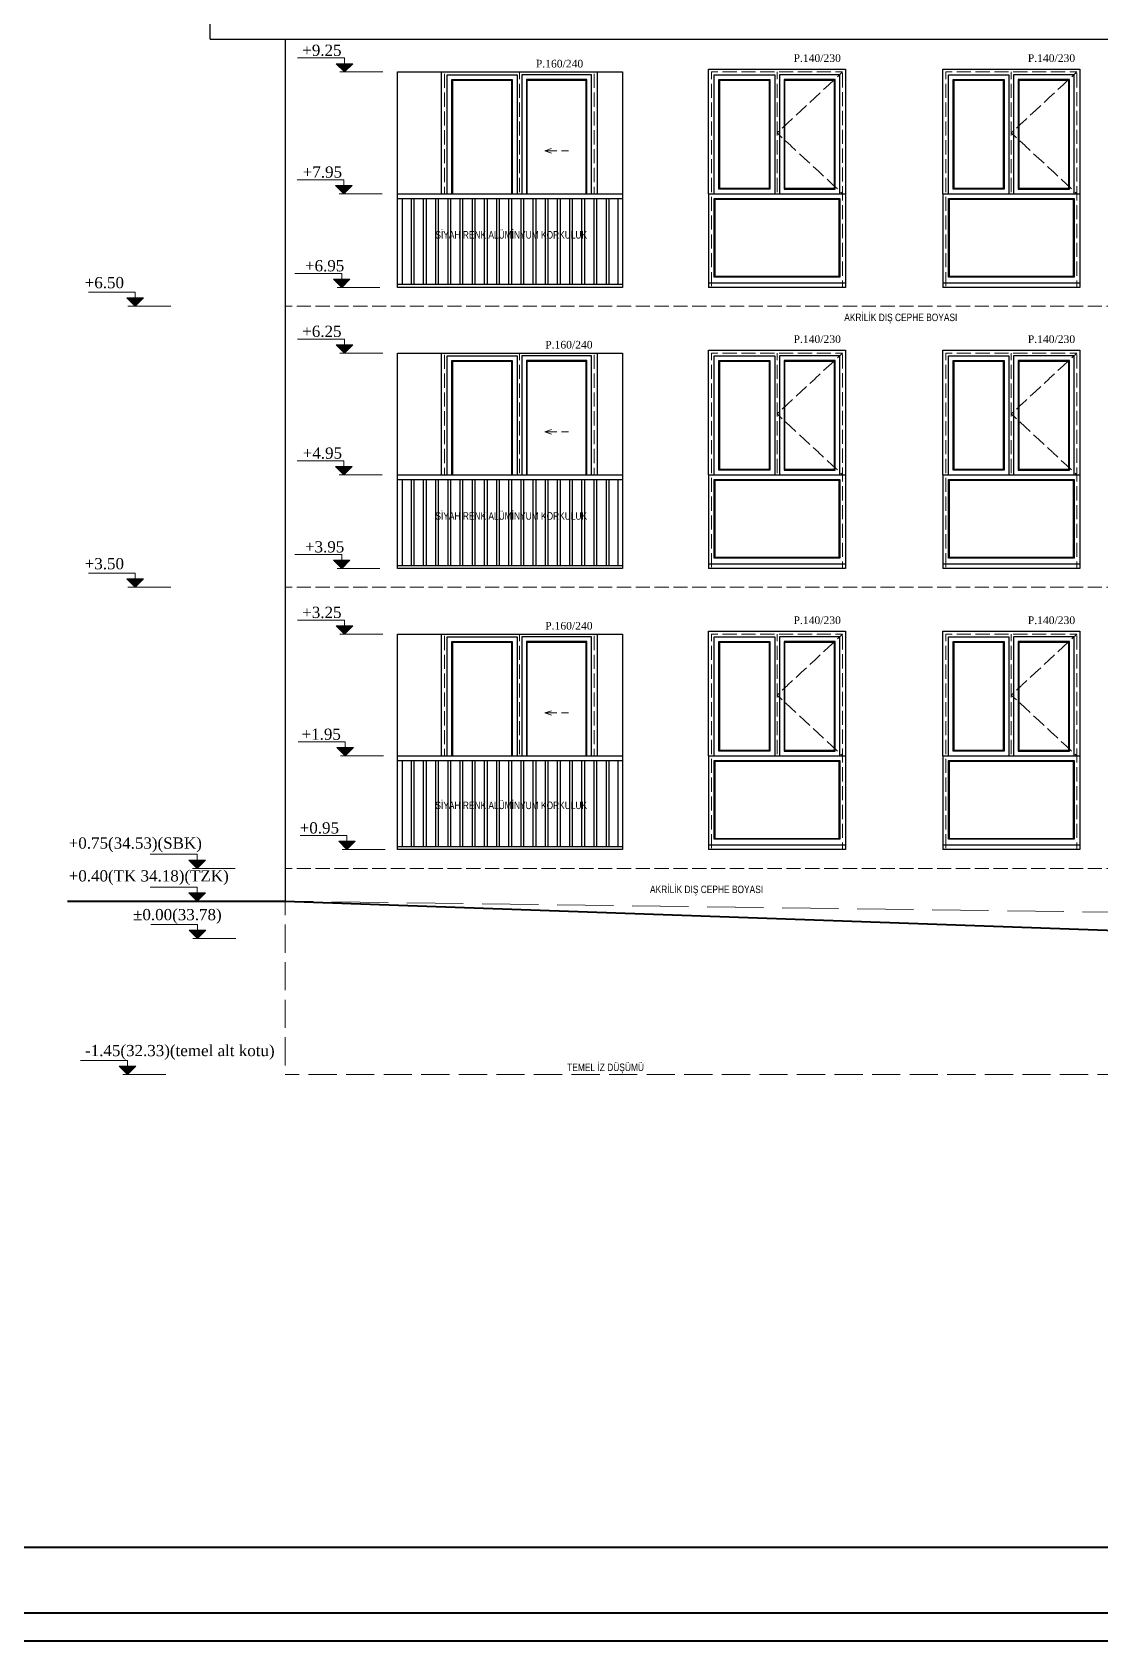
# Model space of a CAD drawing. Header units: millimetres. Extents: x 11587 to 81192, y -36083 to -25300.
# Drawn here: x 63481 to 64620, y -28300 to -26583 of the extents above; entities that cross this region are included whole.
import ezdxf

# ---------------------------------------------------------------- set-up
doc = ezdxf.new("R2010")
doc.units = ezdxf.units.MM
doc.linetypes.add('IZDUSUM1', pattern=[20, 7.5, -5, 7.5, 0])
for name, color, linetype, lineweight in [('rtm-antet-02', 140, 'Continuous', 40), ('rtm-cephe-03', 241, 'Continuous', 30), ('rtm-cephe-04', 33, 'Continuous', 25), ('rtm-izdusum-üst ince', 8, 'IZDUSUM1', 5), ('rtm-izdusum-üst kalın', 211, 'IZDUSUM1', 15), ('rtm-kesit katmanı-05', 153, 'Continuous', 20), ('rtm-mhl-yazı-malzeme', 253, 'Continuous', 13), ('rtm-sembol kot yazı', 7, 'Continuous', 20), ('rtm-symbol lvl', 242, 'Continuous', 20), ('rtm-tas_betonarme', 50, 'Continuous', 40)]:
    doc.layers.add(name, color=color, linetype=linetype, lineweight=lineweight)
doc.styles.get("Standard").update_dxf_attribs({"font": 'arial.ttf'})
doc.styles.add('VAZ-OLCU', font='times.ttf', dxfattribs={"height": 60})

msp = doc.modelspace()

# ---------------------------------------------------------------- hatches: boundary and pattern name
at = {"layer": 'rtm-symbol lvl'}
for points in [[(63822.67, -26616.19), (63813.83, -26625.03), (63804.99, -26616.19)], [(63822.67, -26616.19), (63813.83, -26625.03), (63804.99, -26616.19)], [(63822.15, -26746.19), (63813.32, -26755.03), (63804.48, -26746.19)], [(63822.15, -26746.19), (63813.32, -26755.03), (63804.48, -26746.19)], [(63819.77, -26846.19), (63810.93, -26855.03), (63802.09, -26846.19)], [(63819.77, -26846.19), (63810.93, -26855.03), (63802.09, -26846.19)], [(63599.43, -26866.19), (63590.59, -26875.03), (63581.75, -26866.19)], [(63599.43, -26866.19), (63590.59, -26875.03), (63581.75, -26866.19)], [(63822.67, -26916.19), (63813.83, -26925.03), (63804.99, -26916.19)], [(63822.67, -26916.19), (63813.83, -26925.03), (63804.99, -26916.19)], [(63822.15, -27046.19), (63813.32, -27055.03), (63804.48, -27046.19)], [(63822.15, -27046.19), (63813.32, -27055.03), (63804.48, -27046.19)], [(63819.77, -27146.19), (63810.93, -27155.03), (63802.09, -27146.19)], [(63819.77, -27146.19), (63810.93, -27155.03), (63802.09, -27146.19)], [(63599.43, -27166.19), (63590.59, -27175.03), (63581.75, -27166.19)], [(63599.43, -27166.19), (63590.59, -27175.03), (63581.75, -27166.19)], [(63822.67, -27216.19), (63813.83, -27225.03), (63804.99, -27216.19)], [(63822.67, -27216.19), (63813.83, -27225.03), (63804.99, -27216.19)], [(63823.42, -27346.19), (63814.58, -27355.03), (63805.74, -27346.19)], [(63823.42, -27346.19), (63814.58, -27355.03), (63805.74, -27346.19)], [(63825.39, -27446.19), (63816.55, -27455.03), (63807.71, -27446.19)], [(63825.39, -27446.19), (63816.55, -27455.03), (63807.71, -27446.19)], [(63665.42, -27466.19), (63656.58, -27475.03), (63647.74, -27466.19)], [(63665.42, -27466.19), (63656.58, -27475.03), (63647.74, -27466.19)], [(63665.42, -27501.19), (63656.58, -27510.03), (63647.74, -27501.19)], [(63665.42, -27501.19), (63656.58, -27510.03), (63647.74, -27501.19)], [(63665.97, -27541.19), (63657.13, -27550.03), (63648.29, -27541.19)], [(63665.97, -27541.19), (63657.13, -27550.03), (63648.29, -27541.19)], [(63591.14, -27686.19), (63582.3, -27695.03), (63573.46, -27686.19)], [(63591.14, -27686.19), (63582.3, -27695.03), (63573.46, -27686.19)]]:
    msp.add_hatch(color=256, dxfattribs=at).paths.add_polyline_path(points)

# ---------------------------------------------------------------- linework, layer by layer
at = {"layer": 'rtm-antet-02'}
for points in [[(57226.59, -25299.55), (57226.59, -28299.55), (74226.59, -28299.55), (74226.59, -25299.55), (57226.59, -25299.55)], [(57256.59, -28199.55), (74196.59, -28199.55)]]:
    msp.add_lwpolyline(points, dxfattribs=at)
msp.add_lwpolyline([(57256.59, -25329.55), (57256.59, -28269.55), (74196.59, -28269.55), (74196.59, -25329.55)], close=True, dxfattribs=at)
at = {"layer": 'rtm-cephe-03'}
msp.add_line((63750.54, -26590.03), (63750.54, -27510.03), dxfattribs=at)
for points in [[(63670.54, -26590.03), (63670.54, -26515.03)], [(63670.54, -26590.03), (68685.54, -26590.03)]]:
    msp.add_lwpolyline(points, dxfattribs=at)
for points in [[(63870.54, -26625.03), (64110.54, -26625.03), (64110.54, -26855.03), (63870.54, -26855.03)], [(63870.54, -26925.03), (64110.54, -26925.03), (64110.54, -27155.03), (63870.54, -27155.03)], [(63870.54, -27225.03), (64110.54, -27225.03), (64110.54, -27455.03), (63870.54, -27455.03)]]:
    msp.add_lwpolyline(points, close=True, dxfattribs=at)
at = {"layer": 'rtm-cephe-04'}
for p, q in [((64202.54, -26850.03), (64348.54, -26850.03)), ((64202.54, -26850.03), (64202.54, -26855.03)), ((64348.54, -26850.03), (64348.54, -26855.03)), ((64452.54, -26850.03), (64598.54, -26850.03)), ((64452.54, -26850.03), (64452.54, -26855.03)), ((64598.54, -26850.03), (64598.54, -26855.03)), ((64348.54, -26855.03), (64202.54, -26855.03)), ((64598.54, -26855.03), (64452.54, -26855.03)), ((64202.54, -27150.03), (64348.54, -27150.03)), ((64202.54, -27150.03), (64202.54, -27155.03)), ((64348.54, -27155.03), (64202.54, -27155.03)), ((64348.54, -27150.03), (64348.54, -27155.03)), ((64452.54, -27150.03), (64598.54, -27150.03)), ((64452.54, -27150.03), (64452.54, -27155.03)), ((64598.54, -27155.03), (64452.54, -27155.03)), ((64598.54, -27150.03), (64598.54, -27155.03)), ((64202.54, -27450.03), (64348.54, -27450.03)), ((64202.54, -27450.03), (64202.54, -27455.03)), ((64348.54, -27455.03), (64202.54, -27455.03)), ((64348.54, -27450.03), (64348.54, -27455.03)), ((64452.54, -27450.03), (64598.54, -27450.03)), ((64452.54, -27450.03), (64452.54, -27455.03)), ((64598.54, -27455.03), (64452.54, -27455.03)), ((64598.54, -27450.03), (64598.54, -27455.03))]:
    msp.add_line(p, q, dxfattribs=at)
for points in [[(63917.54, -26755.03), (63917.54, -26625.03)], [(63923.54, -26755.03), (63923.54, -26628.03), (63998.04, -26628.03), (63998.04, -26755.03)], [(64077.54, -26755.03), (64077.54, -26628.03), (64003.04, -26628.03), (64003.04, -26755.03)], [(64083.54, -26625.03), (64083.54, -26755.03)], [(64202.54, -26755.03), (64202.54, -26622.03), (64348.54, -26622.03), (64348.54, -26755.03)], [(64208.54, -26755.03), (64208.54, -26628.03), (64273.04, -26628.03), (64273.04, -26755.03)], [(64342.54, -26755.03), (64342.54, -26628.03), (64278.04, -26628.03), (64278.04, -26755.03)], [(64452.54, -26755.03), (64452.54, -26622.03), (64598.54, -26622.03), (64598.54, -26755.03)], [(64458.54, -26755.03), (64458.54, -26628.03), (64523.04, -26628.03), (64523.04, -26755.03)], [(64592.54, -26755.03), (64592.54, -26628.03), (64528.04, -26628.03), (64528.04, -26755.03)], [(63928.54, -26755.03), (63928.54, -26633.03), (63993.04, -26633.03), (63993.04, -26755.03)], [(64072.54, -26755.03), (64072.54, -26633.03), (64008.04, -26633.03), (64008.04, -26755.03)], [(63870.54, -26755.03), (64110.54, -26755.03)], [(63870.54, -26760.03), (64110.54, -26760.03)], [(63875.54, -26760.03), (63875.54, -26852.03)], [(63885.04, -26760.03), (63885.04, -26852.03)], [(63888.04, -26760.03), (63888.04, -26852.03)], [(63898.04, -26760.03), (63898.04, -26852.03)], [(63901.04, -26760.03), (63901.04, -26852.03)], [(63911.04, -26760.03), (63911.04, -26852.03)], [(63914.04, -26760.03), (63914.04, -26852.03)], [(63924.04, -26760.03), (63924.04, -26852.03)], [(63927.04, -26760.03), (63927.04, -26852.03)], [(63937.04, -26760.03), (63937.04, -26852.03)], [(63940.04, -26760.03), (63940.04, -26852.03)], [(63950.04, -26760.03), (63950.04, -26852.03)], [(63953.04, -26760.03), (63953.04, -26852.03)], [(63963.04, -26760.03), (63963.04, -26852.03)], [(63966.04, -26760.03), (63966.04, -26852.03)], [(63976.04, -26760.03), (63976.04, -26852.03)], [(63979.04, -26760.03), (63979.04, -26852.03)], [(63989.04, -26760.03), (63989.04, -26852.03)], [(63992.04, -26760.03), (63992.04, -26852.03)], [(64002.04, -26760.03), (64002.04, -26852.03)], [(64005.04, -26760.03), (64005.04, -26852.03)], [(64015.04, -26760.03), (64015.04, -26852.03)], [(64018.04, -26760.03), (64018.04, -26852.03)], [(64028.04, -26760.03), (64028.04, -26852.03)], [(64031.04, -26760.03), (64031.04, -26852.03)], [(64041.04, -26760.03), (64041.04, -26852.03)], [(64044.04, -26760.03), (64044.04, -26852.03)], [(64054.04, -26760.03), (64054.04, -26852.03)], [(64057.04, -26760.03), (64057.04, -26852.03)], [(64067.04, -26760.03), (64067.04, -26852.03)], [(64070.04, -26760.03), (64070.04, -26852.03)], [(64080.04, -26760.03), (64080.04, -26852.03)], [(64083.04, -26760.03), (64083.04, -26852.03)], [(64093.04, -26760.03), (64093.04, -26852.03)], [(64096.04, -26760.03), (64096.04, -26852.03)], [(64105.54, -26760.03), (64105.54, -26852.03)], [(64202.54, -26755.03), (64202.54, -26850.03)], [(64202.54, -26755.03), (64348.54, -26755.03)], [(64348.54, -26755.03), (64348.54, -26850.03)], [(64452.54, -26755.03), (64452.54, -26850.03)], [(64452.54, -26755.03), (64598.54, -26755.03)], [(64598.54, -26755.03), (64598.54, -26850.03)], [(64110.54, -26852.03), (63870.54, -26852.03)], [(64202.54, -27055.03), (64202.54, -26922.03), (64348.54, -26922.03), (64348.54, -27055.03)], [(64452.54, -27055.03), (64452.54, -26922.03), (64598.54, -26922.03), (64598.54, -27055.03)], [(63917.54, -27055.03), (63917.54, -26925.03)], [(63923.54, -27055.03), (63923.54, -26928.03), (63998.04, -26928.03), (63998.04, -27055.03)], [(63928.54, -27055.03), (63928.54, -26933.03), (63993.04, -26933.03), (63993.04, -27055.03)], [(64077.54, -27055.03), (64077.54, -26928.03), (64003.04, -26928.03), (64003.04, -27055.03)], [(64072.54, -27055.03), (64072.54, -26933.03), (64008.04, -26933.03), (64008.04, -27055.03)], [(64083.54, -26925.03), (64083.54, -27055.03)], [(64208.54, -27055.03), (64208.54, -26928.03), (64273.04, -26928.03), (64273.04, -27055.03)], [(64342.54, -27055.03), (64342.54, -26928.03), (64278.04, -26928.03), (64278.04, -27055.03)], [(64458.54, -27055.03), (64458.54, -26928.03), (64523.04, -26928.03), (64523.04, -27055.03)], [(64592.54, -27055.03), (64592.54, -26928.03), (64528.04, -26928.03), (64528.04, -27055.03)], [(63870.54, -27055.03), (64110.54, -27055.03)], [(63870.54, -27060.03), (64110.54, -27060.03)], [(63875.54, -27060.03), (63875.54, -27152.03)], [(63885.04, -27060.03), (63885.04, -27152.03)], [(63888.04, -27060.03), (63888.04, -27152.03)], [(63898.04, -27060.03), (63898.04, -27152.03)], [(63901.04, -27060.03), (63901.04, -27152.03)], [(63911.04, -27060.03), (63911.04, -27152.03)], [(63914.04, -27060.03), (63914.04, -27152.03)], [(63924.04, -27060.03), (63924.04, -27152.03)], [(63927.04, -27060.03), (63927.04, -27152.03)], [(63937.04, -27060.03), (63937.04, -27152.03)], [(63940.04, -27060.03), (63940.04, -27152.03)], [(63950.04, -27060.03), (63950.04, -27152.03)], [(63953.04, -27060.03), (63953.04, -27152.03)], [(63963.04, -27060.03), (63963.04, -27152.03)], [(63966.04, -27060.03), (63966.04, -27152.03)], [(63976.04, -27060.03), (63976.04, -27152.03)], [(63979.04, -27060.03), (63979.04, -27152.03)], [(63989.04, -27060.03), (63989.04, -27152.03)], [(63992.04, -27060.03), (63992.04, -27152.03)], [(64002.04, -27060.03), (64002.04, -27152.03)], [(64005.04, -27060.03), (64005.04, -27152.03)], [(64015.04, -27060.03), (64015.04, -27152.03)], [(64018.04, -27060.03), (64018.04, -27152.03)], [(64028.04, -27060.03), (64028.04, -27152.03)], [(64031.04, -27060.03), (64031.04, -27152.03)], [(64041.04, -27060.03), (64041.04, -27152.03)], [(64044.04, -27060.03), (64044.04, -27152.03)], [(64054.04, -27060.03), (64054.04, -27152.03)], [(64057.04, -27060.03), (64057.04, -27152.03)], [(64067.04, -27060.03), (64067.04, -27152.03)], [(64070.04, -27060.03), (64070.04, -27152.03)], [(64080.04, -27060.03), (64080.04, -27152.03)], [(64083.04, -27060.03), (64083.04, -27152.03)], [(64093.04, -27060.03), (64093.04, -27152.03)], [(64096.04, -27060.03), (64096.04, -27152.03)], [(64105.54, -27060.03), (64105.54, -27152.03)], [(64202.54, -27055.03), (64202.54, -27150.03)], [(64202.54, -27055.03), (64348.54, -27055.03)], [(64348.54, -27055.03), (64348.54, -27150.03)], [(64452.54, -27055.03), (64452.54, -27150.03)], [(64452.54, -27055.03), (64598.54, -27055.03)], [(64598.54, -27055.03), (64598.54, -27150.03)], [(64110.54, -27152.03), (63870.54, -27152.03)], [(63917.54, -27355.03), (63917.54, -27225.03)], [(63923.54, -27355.03), (63923.54, -27228.03), (63998.04, -27228.03), (63998.04, -27355.03)], [(64077.54, -27355.03), (64077.54, -27228.03), (64003.04, -27228.03), (64003.04, -27355.03)], [(64083.54, -27225.03), (64083.54, -27355.03)], [(64202.54, -27355.03), (64202.54, -27222.03), (64348.54, -27222.03), (64348.54, -27355.03)], [(64208.54, -27355.03), (64208.54, -27228.03), (64273.04, -27228.03), (64273.04, -27355.03)], [(64342.54, -27355.03), (64342.54, -27228.03), (64278.04, -27228.03), (64278.04, -27355.03)], [(64452.54, -27355.03), (64452.54, -27222.03), (64598.54, -27222.03), (64598.54, -27355.03)], [(64458.54, -27355.03), (64458.54, -27228.03), (64523.04, -27228.03), (64523.04, -27355.03)], [(64592.54, -27355.03), (64592.54, -27228.03), (64528.04, -27228.03), (64528.04, -27355.03)], [(63928.54, -27355.03), (63928.54, -27233.03), (63993.04, -27233.03), (63993.04, -27355.03)], [(64072.54, -27355.03), (64072.54, -27233.03), (64008.04, -27233.03), (64008.04, -27355.03)], [(63870.54, -27355.03), (64110.54, -27355.03)], [(63870.54, -27360.03), (64110.54, -27360.03)], [(63875.54, -27360.03), (63875.54, -27452.03)], [(63885.04, -27360.03), (63885.04, -27452.03)], [(63888.04, -27360.03), (63888.04, -27452.03)], [(63898.04, -27360.03), (63898.04, -27452.03)], [(63901.04, -27360.03), (63901.04, -27452.03)], [(63911.04, -27360.03), (63911.04, -27452.03)], [(63914.04, -27360.03), (63914.04, -27452.03)], [(63924.04, -27360.03), (63924.04, -27452.03)], [(63927.04, -27360.03), (63927.04, -27452.03)], [(63937.04, -27360.03), (63937.04, -27452.03)], [(63940.04, -27360.03), (63940.04, -27452.03)], [(63950.04, -27360.03), (63950.04, -27452.03)], [(63953.04, -27360.03), (63953.04, -27452.03)], [(63963.04, -27360.03), (63963.04, -27452.03)], [(63966.04, -27360.03), (63966.04, -27452.03)], [(63976.04, -27360.03), (63976.04, -27452.03)], [(63979.04, -27360.03), (63979.04, -27452.03)], [(63989.04, -27360.03), (63989.04, -27452.03)], [(63992.04, -27360.03), (63992.04, -27452.03)], [(64002.04, -27360.03), (64002.04, -27452.03)], [(64005.04, -27360.03), (64005.04, -27452.03)], [(64015.04, -27360.03), (64015.04, -27452.03)], [(64018.04, -27360.03), (64018.04, -27452.03)], [(64028.04, -27360.03), (64028.04, -27452.03)], [(64031.04, -27360.03), (64031.04, -27452.03)], [(64041.04, -27360.03), (64041.04, -27452.03)], [(64044.04, -27360.03), (64044.04, -27452.03)], [(64054.04, -27360.03), (64054.04, -27452.03)], [(64057.04, -27360.03), (64057.04, -27452.03)], [(64067.04, -27360.03), (64067.04, -27452.03)], [(64070.04, -27360.03), (64070.04, -27452.03)], [(64080.04, -27360.03), (64080.04, -27452.03)], [(64083.04, -27360.03), (64083.04, -27452.03)], [(64093.04, -27360.03), (64093.04, -27452.03)], [(64096.04, -27360.03), (64096.04, -27452.03)], [(64105.54, -27360.03), (64105.54, -27452.03)], [(64202.54, -27355.03), (64202.54, -27450.03)], [(64202.54, -27355.03), (64348.54, -27355.03)], [(64348.54, -27355.03), (64348.54, -27450.03)], [(64452.54, -27355.03), (64452.54, -27450.03)], [(64452.54, -27355.03), (64598.54, -27355.03)], [(64598.54, -27355.03), (64598.54, -27450.03)], [(64110.54, -27452.03), (63870.54, -27452.03)]]:
    msp.add_lwpolyline(points, dxfattribs=at)
for points in [[(64268.04, -26633.03), (64268.04, -26750.03), (64213.54, -26750.03), (64213.54, -26633.03)], [(64283.04, -26633.03), (64283.04, -26750.03), (64337.54, -26750.03), (64337.54, -26633.03)], [(64518.04, -26633.03), (64518.04, -26750.03), (64463.54, -26750.03), (64463.54, -26633.03)], [(64533.04, -26633.03), (64533.04, -26750.03), (64587.54, -26750.03), (64587.54, -26633.03)], [(64342.54, -26844.03), (64208.54, -26844.03), (64208.54, -26760.03), (64342.54, -26760.03)], [(64592.54, -26844.03), (64458.54, -26844.03), (64458.54, -26760.03), (64592.54, -26760.03)], [(64268.04, -26933.03), (64268.04, -27050.03), (64213.54, -27050.03), (64213.54, -26933.03)], [(64283.04, -26933.03), (64283.04, -27050.03), (64337.54, -27050.03), (64337.54, -26933.03)], [(64518.04, -26933.03), (64518.04, -27050.03), (64463.54, -27050.03), (64463.54, -26933.03)], [(64533.04, -26933.03), (64533.04, -27050.03), (64587.54, -27050.03), (64587.54, -26933.03)], [(64342.54, -27144.03), (64208.54, -27144.03), (64208.54, -27060.03), (64342.54, -27060.03)], [(64592.54, -27144.03), (64458.54, -27144.03), (64458.54, -27060.03), (64592.54, -27060.03)], [(64268.04, -27233.03), (64268.04, -27350.03), (64213.54, -27350.03), (64213.54, -27233.03)], [(64283.04, -27233.03), (64283.04, -27350.03), (64337.54, -27350.03), (64337.54, -27233.03)], [(64518.04, -27233.03), (64518.04, -27350.03), (64463.54, -27350.03), (64463.54, -27233.03)], [(64533.04, -27233.03), (64533.04, -27350.03), (64587.54, -27350.03), (64587.54, -27233.03)], [(64342.54, -27444.03), (64208.54, -27444.03), (64208.54, -27360.03), (64342.54, -27360.03)], [(64592.54, -27444.03), (64458.54, -27444.03), (64458.54, -27360.03), (64592.54, -27360.03)]]:
    msp.add_lwpolyline(points, close=True, dxfattribs=at)
at = {"layer": 'rtm-izdusum-üst ince'}
for p, q in [((63920.54, -26755.03), (63920.54, -26625.03)), ((64080.54, -26755.03), (64080.54, -26625.03)), ((64345.54, -26625.03), (64205.54, -26625.03)), ((64205.54, -26625.03), (64205.54, -26855.03)), ((64345.54, -26855.03), (64345.54, -26625.03)), ((64595.54, -26625.03), (64455.54, -26625.03)), ((64455.54, -26625.03), (64455.54, -26855.03)), ((64595.54, -26855.03), (64595.54, -26625.03)), ((63920.54, -27055.03), (63920.54, -26925.03)), ((64080.54, -27055.03), (64080.54, -26925.03)), ((64345.54, -26925.03), (64205.54, -26925.03)), ((64205.54, -26925.03), (64205.54, -27155.03)), ((64345.54, -27155.03), (64345.54, -26925.03)), ((64595.54, -26925.03), (64455.54, -26925.03)), ((64455.54, -26925.03), (64455.54, -27155.03)), ((64595.54, -27155.03), (64595.54, -26925.03)), ((63920.54, -27355.03), (63920.54, -27225.03)), ((64080.54, -27355.03), (64080.54, -27225.03)), ((64345.54, -27225.03), (64205.54, -27225.03)), ((64205.54, -27225.03), (64205.54, -27455.03)), ((64345.54, -27455.03), (64345.54, -27225.03)), ((64595.54, -27225.03), (64455.54, -27225.03)), ((64455.54, -27225.03), (64455.54, -27455.03)), ((64595.54, -27455.03), (64595.54, -27225.03))]:
    msp.add_line(p, q, dxfattribs=at)
for points in [[(64000.54, -26625.03), (64000.54, -26755.03)], [(64275.54, -26625.03), (64275.54, -26755.03)], [(64345.54, -26625.03), (64275.54, -26690.03), (64345.54, -26755.03)], [(64525.54, -26625.03), (64525.54, -26755.03)], [(64595.54, -26625.03), (64525.54, -26690.03), (64595.54, -26755.03)], [(64027.83, -26709.21), (64038.24, -26705.6)], [(64053.15, -26709.21), (64027.83, -26709.21)], [(64027.83, -26709.21), (64038.24, -26712.81)], [(63750.54, -26875.03), (68605.54, -26875.03)], [(64000.54, -26925.03), (64000.54, -27055.03)], [(64275.54, -26925.03), (64275.54, -27055.03)], [(64345.54, -26925.03), (64275.54, -26990.03), (64345.54, -27055.03)], [(64525.54, -26925.03), (64525.54, -27055.03)], [(64595.54, -26925.03), (64525.54, -26990.03), (64595.54, -27055.03)], [(64027.83, -27009.21), (64038.24, -27005.6)], [(64053.15, -27009.21), (64027.83, -27009.21)], [(64027.83, -27009.21), (64038.24, -27012.81)], [(63750.54, -27175.03), (68605.54, -27175.03)], [(64000.54, -27225.03), (64000.54, -27355.03)], [(64275.54, -27225.03), (64275.54, -27355.03)], [(64345.54, -27225.03), (64275.54, -27290.03), (64345.54, -27355.03)], [(64525.54, -27225.03), (64525.54, -27355.03)], [(64595.54, -27225.03), (64525.54, -27290.03), (64595.54, -27355.03)], [(64027.83, -27309.21), (64038.24, -27305.6)], [(64053.15, -27309.21), (64027.83, -27309.21)], [(64027.83, -27309.21), (64038.24, -27312.81)], [(63750.54, -27475.03), (65595.54, -27475.03)]]:
    msp.add_lwpolyline(points, dxfattribs=at)
at = {"layer": 'rtm-izdusum-üst ince', "ltscale": 2}
msp.add_lwpolyline([(63750.54, -27510.03), (63750.54, -27695.03), (68605.54, -27695.03), (68605.54, -27575.03)], dxfattribs=at)
at = {"layer": 'rtm-izdusum-üst kalın', "ltscale": 4}
msp.add_lwpolyline([(63750.54, -27510.03), (68605.54, -27575.03)], dxfattribs=at)
at = {"layer": 'rtm-kesit katmanı-05'}
for points in [[(63929.54, -26755.03), (63929.54, -26634.03), (63992.04, -26634.03), (63992.04, -26755.03)], [(64071.54, -26755.03), (64071.54, -26634.03), (64009.04, -26634.03), (64009.04, -26755.03)], [(63929.54, -27055.03), (63929.54, -26934.03), (63992.04, -26934.03), (63992.04, -27055.03)], [(64071.54, -27055.03), (64071.54, -26934.03), (64009.04, -26934.03), (64009.04, -27055.03)], [(63929.54, -27355.03), (63929.54, -27234.03), (63992.04, -27234.03), (63992.04, -27355.03)], [(64071.54, -27355.03), (64071.54, -27234.03), (64009.04, -27234.03), (64009.04, -27355.03)]]:
    msp.add_lwpolyline(points, dxfattribs=at)
for points in [[(64267.04, -26634.03), (64267.04, -26749.03), (64214.54, -26749.03), (64214.54, -26634.03)], [(64284.04, -26634.03), (64284.04, -26749.03), (64336.54, -26749.03), (64336.54, -26634.03)], [(64517.04, -26634.03), (64517.04, -26749.03), (64464.54, -26749.03), (64464.54, -26634.03)], [(64534.04, -26634.03), (64534.04, -26749.03), (64586.54, -26749.03), (64586.54, -26634.03)], [(64341.54, -26843.03), (64209.54, -26843.03), (64209.54, -26761.03), (64341.54, -26761.03)], [(64591.54, -26843.03), (64459.54, -26843.03), (64459.54, -26761.03), (64591.54, -26761.03)], [(64267.04, -26934.03), (64267.04, -27049.03), (64214.54, -27049.03), (64214.54, -26934.03)], [(64284.04, -26934.03), (64284.04, -27049.03), (64336.54, -27049.03), (64336.54, -26934.03)], [(64517.04, -26934.03), (64517.04, -27049.03), (64464.54, -27049.03), (64464.54, -26934.03)], [(64534.04, -26934.03), (64534.04, -27049.03), (64586.54, -27049.03), (64586.54, -26934.03)], [(64341.54, -27143.03), (64209.54, -27143.03), (64209.54, -27061.03), (64341.54, -27061.03)], [(64591.54, -27143.03), (64459.54, -27143.03), (64459.54, -27061.03), (64591.54, -27061.03)], [(64267.04, -27234.03), (64267.04, -27349.03), (64214.54, -27349.03), (64214.54, -27234.03)], [(64284.04, -27234.03), (64284.04, -27349.03), (64336.54, -27349.03), (64336.54, -27234.03)], [(64517.04, -27234.03), (64517.04, -27349.03), (64464.54, -27349.03), (64464.54, -27234.03)], [(64534.04, -27234.03), (64534.04, -27349.03), (64586.54, -27349.03), (64586.54, -27234.03)], [(64341.54, -27443.03), (64209.54, -27443.03), (64209.54, -27361.03), (64341.54, -27361.03)], [(64591.54, -27443.03), (64459.54, -27443.03), (64459.54, -27361.03), (64591.54, -27361.03)]]:
    msp.add_lwpolyline(points, close=True, dxfattribs=at)
at = {"layer": 'rtm-symbol lvl'}
for p, q in [((63854.67, -26625.03), (63808.88, -26625.03)), ((63854.16, -26755.03), (63808.36, -26755.03)), ((63851.77, -26855.03), (63805.98, -26855.03)), ((63628.52, -26875.03), (63582.72, -26875.03)), ((63854.67, -26925.03), (63808.88, -26925.03)), ((63854.16, -27055.03), (63808.36, -27055.03)), ((63851.77, -27155.03), (63805.98, -27155.03)), ((63628.52, -27175.03), (63582.72, -27175.03)), ((63854.67, -27225.03), (63808.88, -27225.03)), ((63855.42, -27355.03), (63809.63, -27355.03)), ((63857.39, -27455.03), (63811.59, -27455.03)), ((63697.42, -27475.03), (63651.62, -27475.03)), ((63697.42, -27510.03), (63651.62, -27510.03)), ((63697.97, -27550.03), (63652.17, -27550.03)), ((63623.14, -27695.03), (63577.35, -27695.03))]:
    msp.add_line(p, q, dxfattribs=at)
for points in [[(63763.83, -26610.03), (63813.83, -26610.03), (63813.83, -26625.03)], [(63763.32, -26740.03), (63813.32, -26740.03), (63813.32, -26755.03)], [(63760.93, -26840.03), (63810.93, -26840.03), (63810.93, -26855.03)], [(63540.59, -26860.03), (63590.59, -26860.03), (63590.59, -26875.03)], [(63763.83, -26910.03), (63813.83, -26910.03), (63813.83, -26925.03)], [(63763.32, -27040.03), (63813.32, -27040.03), (63813.32, -27055.03)], [(63760.93, -27140.03), (63810.93, -27140.03), (63810.93, -27155.03)], [(63540.59, -27160.03), (63590.59, -27160.03), (63590.59, -27175.03)], [(63763.83, -27210.03), (63813.83, -27210.03), (63813.83, -27225.03)], [(63764.58, -27340.03), (63814.58, -27340.03), (63814.58, -27355.03)], [(63766.55, -27440.03), (63816.55, -27440.03), (63816.55, -27455.03)], [(63606.58, -27460.03), (63656.58, -27460.03), (63656.58, -27475.03)], [(63606.58, -27495.03), (63656.58, -27495.03), (63656.58, -27510.03)], [(63607.13, -27535.03), (63657.13, -27535.03), (63657.13, -27550.03)], [(63532.3, -27680.03), (63582.3, -27680.03), (63582.3, -27695.03)]]:
    msp.add_lwpolyline(points, dxfattribs=at)
for points in [[(63822.67, -26616.19), (63813.83, -26625.03), (63804.99, -26616.19)], [(63822.67, -26616.19), (63813.83, -26625.03), (63804.99, -26616.19)], [(63822.15, -26746.19), (63813.32, -26755.03), (63804.48, -26746.19)], [(63822.15, -26746.19), (63813.32, -26755.03), (63804.48, -26746.19)], [(63819.77, -26846.19), (63810.93, -26855.03), (63802.09, -26846.19)], [(63819.77, -26846.19), (63810.93, -26855.03), (63802.09, -26846.19)], [(63599.43, -26866.19), (63590.59, -26875.03), (63581.75, -26866.19)], [(63599.43, -26866.19), (63590.59, -26875.03), (63581.75, -26866.19)], [(63822.67, -26916.19), (63813.83, -26925.03), (63804.99, -26916.19)], [(63822.67, -26916.19), (63813.83, -26925.03), (63804.99, -26916.19)], [(63822.15, -27046.19), (63813.32, -27055.03), (63804.48, -27046.19)], [(63822.15, -27046.19), (63813.32, -27055.03), (63804.48, -27046.19)], [(63819.77, -27146.19), (63810.93, -27155.03), (63802.09, -27146.19)], [(63819.77, -27146.19), (63810.93, -27155.03), (63802.09, -27146.19)], [(63599.43, -27166.19), (63590.59, -27175.03), (63581.75, -27166.19)], [(63599.43, -27166.19), (63590.59, -27175.03), (63581.75, -27166.19)], [(63822.67, -27216.19), (63813.83, -27225.03), (63804.99, -27216.19)], [(63822.67, -27216.19), (63813.83, -27225.03), (63804.99, -27216.19)], [(63823.42, -27346.19), (63814.58, -27355.03), (63805.74, -27346.19)], [(63823.42, -27346.19), (63814.58, -27355.03), (63805.74, -27346.19)], [(63825.39, -27446.19), (63816.55, -27455.03), (63807.71, -27446.19)], [(63825.39, -27446.19), (63816.55, -27455.03), (63807.71, -27446.19)], [(63665.42, -27466.19), (63656.58, -27475.03), (63647.74, -27466.19)], [(63665.42, -27466.19), (63656.58, -27475.03), (63647.74, -27466.19)], [(63665.42, -27501.19), (63656.58, -27510.03), (63647.74, -27501.19)], [(63665.42, -27501.19), (63656.58, -27510.03), (63647.74, -27501.19)], [(63665.97, -27541.19), (63657.13, -27550.03), (63648.29, -27541.19)], [(63665.97, -27541.19), (63657.13, -27550.03), (63648.29, -27541.19)], [(63591.14, -27686.19), (63582.3, -27695.03), (63573.46, -27686.19)], [(63591.14, -27686.19), (63582.3, -27695.03), (63573.46, -27686.19)]]:
    msp.add_lwpolyline(points, close=True, dxfattribs=at)
at = {"layer": 'rtm-tas_betonarme'}
msp.add_lwpolyline([(63518.21, -27510.03), (63750.54, -27510.03), (65595.54, -27575.03), (68932.76, -27575.03)], dxfattribs=at)

# ---------------------------------------------------------------- texts
at = {"layer": 'rtm-mhl-yazı-malzeme', "style": 'VAZ-OLCU'}
for s, p in [('P.160/240', (64018.16, -26620.2)), ('P.140/230', (64293.16, -26614.27)), ('P.140/230', (64543.16, -26614.27)), ('P.160/240', (64028.16, -26920.2)), ('P.140/230', (64293.16, -26914.27)), ('P.140/230', (64543.16, -26914.27)), ('P.160/240', (64028.16, -27220.2)), ('P.140/230', (64293.16, -27214.27)), ('P.140/230', (64543.16, -27214.27))]:
    msp.add_text(s, height=8.192, rotation=359.9602, dxfattribs=at).set_placement(p)
at = {"layer": 'rtm-mhl-yazı-malzeme', "width": 0.8}
for s, p in [('SİYAH RENK ALÜMİNYUM KORKULUK', (63910.9, -26802.87)), ('AKRİLİK DIŞ CEPHE BOYASI', (64347.3, -26890.95)), ('SİYAH RENK ALÜMİNYUM KORKULUK', (63910.9, -27102.93)), ('SİYAH RENK ALÜMİNYUM KORKULUK', (63910.9, -27411.78)), ('AKRİLİK DIŞ CEPHE BOYASI', (64139.97, -27501.46)), ('TEMEL İZ DÜŞÜMÜ', (64051.58, -27691.4))]:
    msp.add_text(s, height=8, dxfattribs=at).set_placement(p)
at = {"layer": 'rtm-sembol kot yazı', "style": 'VAZ-OLCU'}
for s, p in [('+9.25', (63768.86, -26607.83, -106)), ('+7.95', (63769.37, -26737.83, -106)), ('+6.95', (63771.76, -26837.83, -106)), ('+6.50', (63536.66, -26855.83, -106)), ('+6.25', (63768.86, -26907.83, -106)), ('+4.95', (63769.37, -27037.83, -106)), ('+3.95', (63771.76, -27137.83, -106)), ('+3.50', (63536.66, -27155.83, -106)), ('+3.25', (63768.86, -27207.83, -106)), ('+1.95', (63768.11, -27337.83, -106)), ('+0.95', (63766.14, -27437.83, -106)), ('+0.75(34.53)(SBK)', (63519.61, -27454.03, -106)), ('+0.40(TK 34.18)(TZK)', (63519.61, -27489.03, -106)), ('%%P0.00(33.78)', (63588.32, -27530.4, -106)), ('-1.45(32.33)(temel alt kotu)', (63537.01, -27675.5, -106))]:
    msp.add_text(s, height=12, dxfattribs=at).set_placement(p)

doc.saveas('drawing.dxf')
